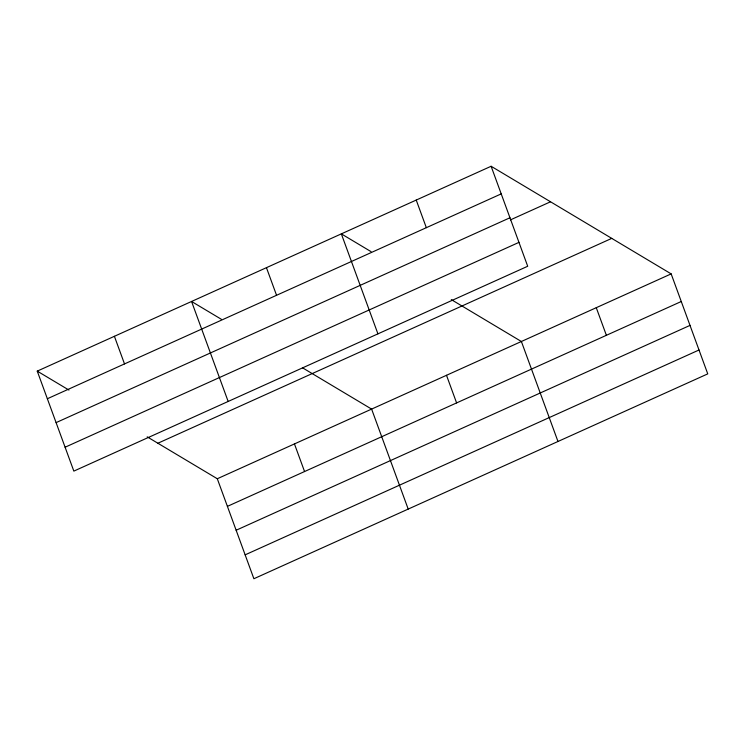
<?xml version="1.0" encoding="UTF-8"?>
<svg xmlns="http://www.w3.org/2000/svg" width="745" height="745" viewBox="0 0 745 745"><rect width="100%" height="100%" fill="white"/><g stroke="black" fill="none" stroke-linecap="round" stroke-linejoin="round"><path stroke-width="1.12" d="M491.113 166.265L527.702 266.254L73.839 471.11L37.25 371.122L491.113 166.265L671.161 273.89L707.75 373.878L253.887 578.735L217.298 478.746L147.193 436.849M47.354 398.743L501.217 193.886M56.099 422.62L509.962 217.764M510.446 219.877L550.527 201.783M65.094 447.224L518.967 242.367M157.884 443.238L611.747 238.381M217.298 478.746L671.161 273.89M227.402 506.367L681.265 301.511M236.137 530.244L690.01 325.388M245.142 554.848L699.015 349.992M371.047 251.633L341.34 233.874L377.929 333.853M451.284 299.592L521.388 341.499L557.977 441.478M221.274 319.233L191.567 301.474L228.156 401.453M302.479 367.779L371.615 409.098L408.195 509.077M37.25 371.122L68.94 390.063M596.27 307.694L606.383 335.306M416.231 200.07L426.336 227.681M446.497 375.294L456.601 402.915M266.449 267.669L276.553 295.29M294.452 443.927L304.556 471.538M114.404 336.302L124.508 363.914"/></g></svg>
